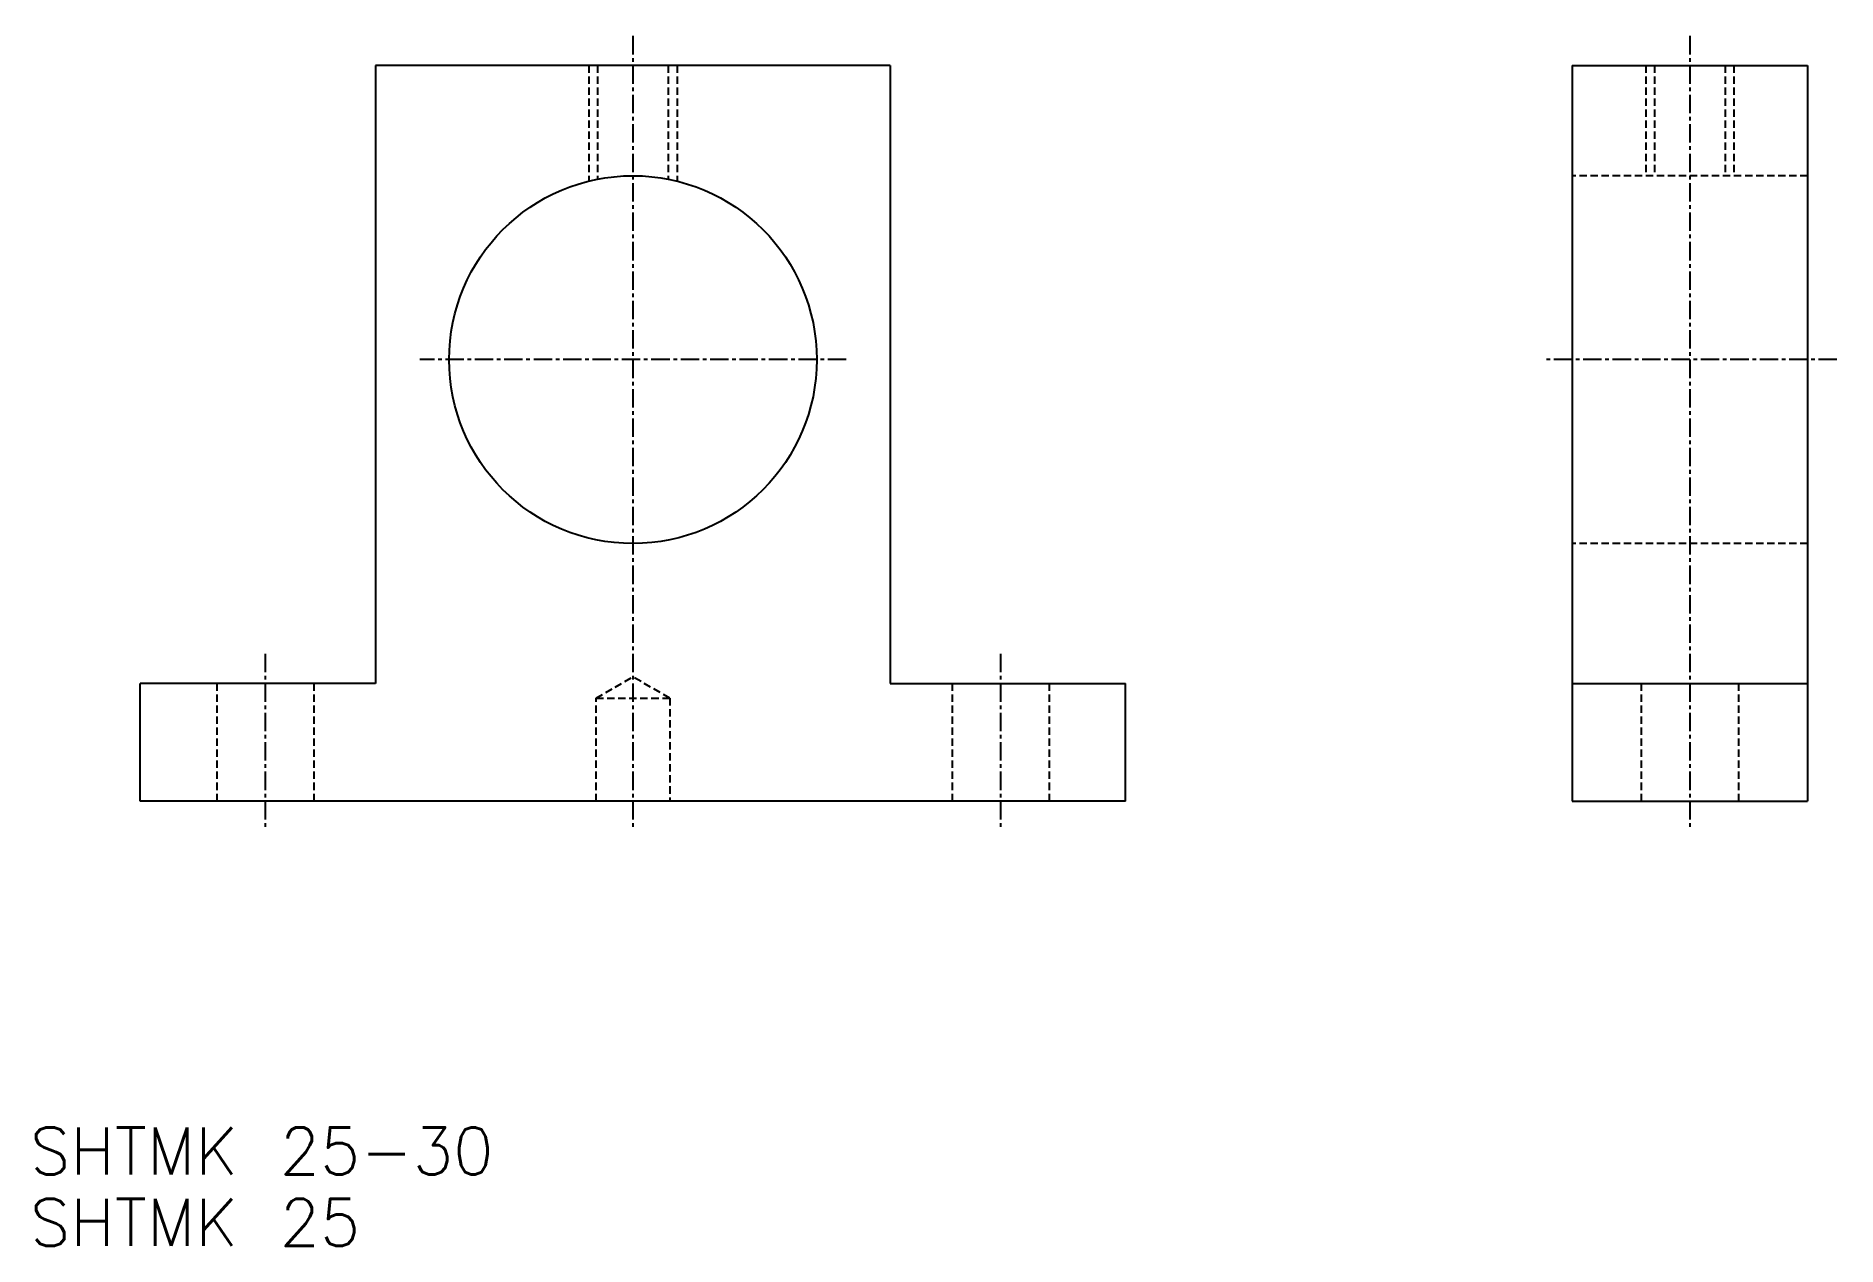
# Model space of a CAD drawing. Extents: x 1549 to 1671, y 49 to 131.
import ezdxf

# ---------------------------------------------------------------- set-up
doc = ezdxf.new("R2010")
doc.units = 0
doc.linetypes.add('CENTER', pattern=[2, 1.25, -0.25, 0.25, -0.25])
doc.linetypes.add('DASHED', pattern=[0.75, 0.5, -0.25])
doc.layers.get('0').update_dxf_attribs({"linetype": 'CONTINUOUS'})
doc.layers.add('CENTER', color=1, linetype='CENTER')
doc.styles.get("Standard").update_dxf_attribs({"font": 'txt.shx', "bigfont": 'bigfont.shx'})

msp = doc.modelspace()

# ---------------------------------------------------------------- linework, layer by layer
at = {"color": 7, "linetype": 'CONTINUOUS'}
for p, q in [((1572.01, 128.84), (1572.01, 86.84)), ((1607.01, 128.84), (1572.01, 128.84)), ((1607.01, 128.84), (1607.01, 86.84)), ((1653.38, 128.84), (1653.38, 78.84)), ((1653.38, 128.84), (1669.38, 128.84)), ((1669.38, 128.84), (1669.38, 78.84)), ((1572.01, 86.84), (1556.01, 86.84)), ((1556.01, 78.84), (1556.01, 86.84)), ((1607.01, 86.84), (1623.01, 86.84)), ((1623.01, 78.84), (1623.01, 86.84)), ((1653.38, 86.84), (1669.38, 86.84)), ((1623.01, 78.84), (1556.01, 78.84)), ((1589.51, 78.84), (1589.51, 78.84)), ((1606.26, 78.84), (1606.26, 78.84)), ((1653.38, 78.84), (1669.38, 78.84))]:
    msp.add_line(p, q, dxfattribs=at)
at = {"color": 3, "linetype": 'DASHED'}
for p, q in [((1586.51, 128.84), (1586.51, 120.97)), ((1587.11, 128.84), (1587.11, 121.1)), ((1591.91, 128.84), (1591.91, 121.1)), ((1592.51, 128.84), (1592.51, 120.97)), ((1658.38, 128.84), (1658.38, 121.34)), ((1658.98, 128.84), (1658.98, 121.34)), ((1663.78, 128.84), (1663.78, 121.34)), ((1664.38, 128.84), (1664.38, 121.34)), ((1669.38, 121.34), (1653.38, 121.34)), ((1669.38, 96.34), (1653.38, 96.34)), ((1587.01, 85.84), (1589.51, 87.28)), ((1592.01, 85.84), (1589.51, 87.28)), ((1561.21, 86.84), (1561.21, 78.84)), ((1567.81, 86.84), (1567.81, 78.84)), ((1587.01, 78.84), (1587.01, 85.84)), ((1587.01, 85.84), (1592.01, 85.84)), ((1592.01, 85.84), (1592.01, 78.84)), ((1611.21, 86.84), (1611.21, 78.84)), ((1617.81, 86.84), (1617.81, 78.84)), ((1658.08, 86.84), (1658.08, 78.84)), ((1664.68, 86.84), (1664.68, 78.84))]:
    msp.add_line(p, q, dxfattribs=at)
at = {"color": 7, "linetype": 'CONTINUOUS'}
msp.add_circle((1589.51, 108.84), 12.5, dxfattribs=at)
at = {"layer": 'CENTER', "color": 1, "linetype": 'CENTER'}
for p, q in [((1589.51, 130.84), (1589.51, 76.84)), ((1661.38, 130.84), (1661.38, 76.84)), ((1604.01, 108.84), (1575.01, 108.84)), ((1671.38, 108.84), (1651.38, 108.84)), ((1564.51, 88.84), (1564.51, 76.84)), ((1614.51, 88.84), (1614.51, 76.84))]:
    msp.add_line(p, q, dxfattribs=at)

# ---------------------------------------------------------------- texts
at = {"color": 7, "linetype": 'CONTINUOUS'}
for s, p in [('SHTMK 25-30', (1548.51, 53.46)), ('SHTMK 25', (1548.51, 48.6))]:
    msp.add_text(s, height=3.2, dxfattribs=at).set_placement(p)

doc.saveas('drawing.dxf')
